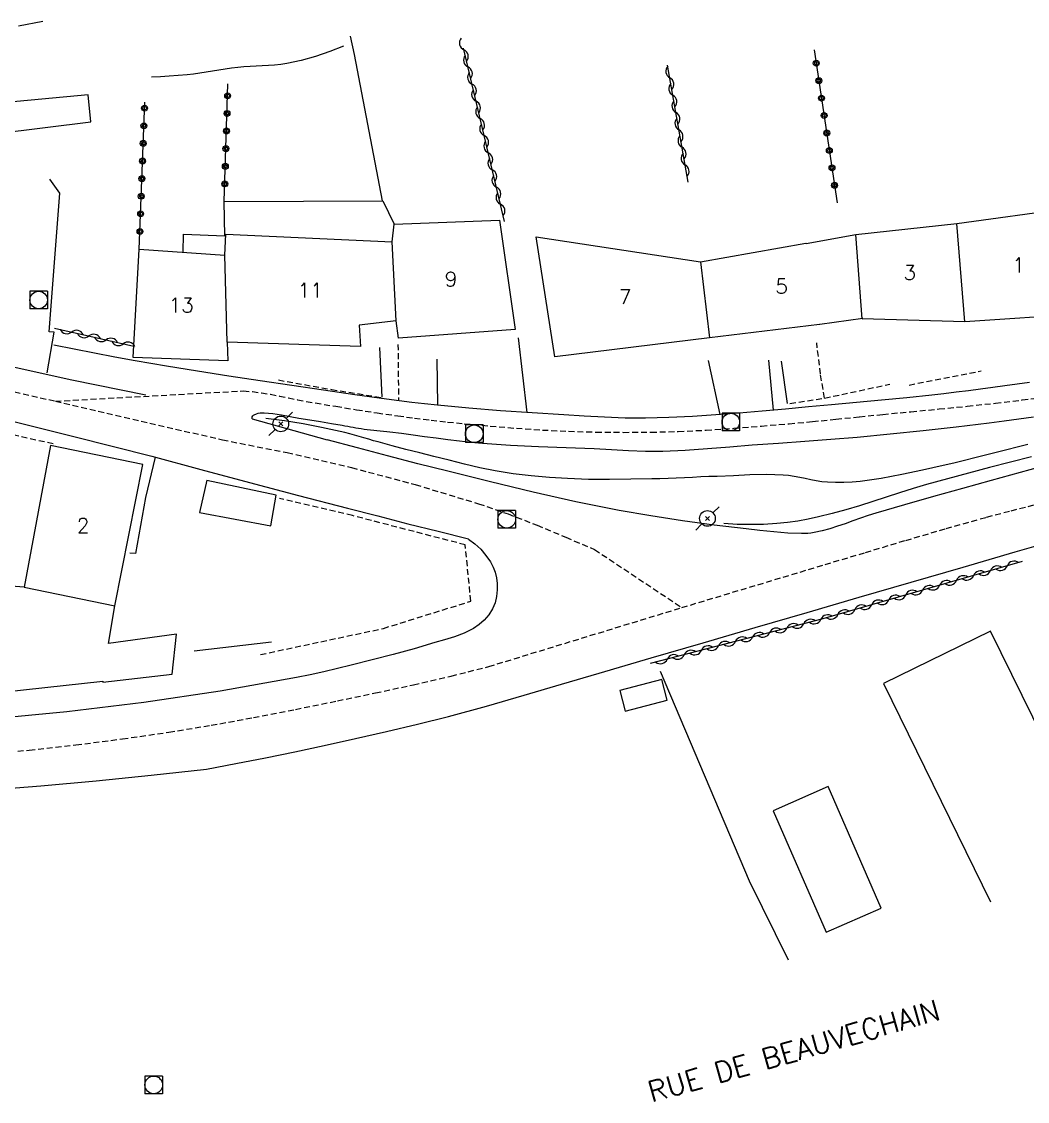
# Model space of a CAD drawing. Header units: millimetres. Extents: x 176000 to 177001, y 163000 to 164001.
# Drawn here: x 176779.9 to 176865.4, y 163004.9 to 163096.7 of the extents above; entities that cross this region are included whole.
import ezdxf
from ezdxf.enums import TextEntityAlignment as Align

# ---------------------------------------------------------------- set-up
doc = ezdxf.new("R2010")
doc.units = ezdxf.units.MM
doc.linetypes.add('DASHED', pattern=[0.75, 0.5, -0.25])
doc.layers.get('0').update_dxf_attribs({"linetype": 'CONTINUOUS'})
for name, color, linetype in [('W0001', 6, 'DASHED'), ('W0008', 7, 'CONTINUOUS'), ('W0014', 7, 'CONTINUOUS'), ('W0017', 7, 'CONTINUOUS'), ('W0101', 7, 'CONTINUOUS'), ('W0104', 1, 'CONTINUOUS'), ('W0112', 1, 'DASHED'), ('W0211', 2, 'CONTINUOUS'), ('W0214', 2, 'CONTINUOUS'), ('W0300', 7, 'CONTINUOUS'), ('W0310', 3, 'CONTINUOUS'), ('W0323', 7, 'CONTINUOUS'), ('W0330', 7, 'CONTINUOUS'), ('W0333', 7, 'CONTINUOUS'), ('W0420', 7, 'CONTINUOUS'), ('W0439', 7, 'CONTINUOUS'), ('W0473', 7, 'CONTINUOUS'), ('W0989', 7, 'CONTINUOUS'), ('W0991', 7, 'CONTINUOUS'), ('W1102', 7, 'CONTINUOUS')]:
    doc.layers.add(name, color=color, linetype=linetype)
doc.styles.get("Standard").update_dxf_attribs({"font": 'romans.shx', "width": 0.85})

# ---------------------------------------------------------------- blocks, each defined once
blk = doc.blocks.new('T420')
for p, q in [((0.75, 0.75), (-0.75, 0.75)), ((-0.75, 0.75), (-0.75, -0.75)), ((0.75, 0.75), (0.75, -0.75)), ((0.75, -0.75), (-0.75, -0.75))]:
    blk.add_line(p, q)
blk.add_ellipse((0, 0), major_axis=(-0.53, 0.53), ratio=1, start_param=3.926991, end_param=10.210176)
blk = doc.blocks.new('T473')
for p, q in [((0.500001, 0.500001), (1.000002, 1.000002)), ((-0.166667, 0.166667), (0.166667, -0.166667)), ((-0.166667, -0.166667), (0.166667, 0.166667)), ((-1.000002, -1.000002), (-0.500001, -0.500001))]:
    blk.add_line(p, q)
blk.add_ellipse((0, 0), major_axis=(0.471405, 0.471405), ratio=1, start_param=5.497787144, end_param=11.780972451)
blk = doc.blocks.new('t310o')
at = {"color": 0, "linetype": 'Continuous'}
for centre, start, end in [((-0.5, 0.375), 216.8699, 323.1304), ((0.5, -0.375), 36.8699, 143.1303)]:
    blk.add_arc(centre, 0.625, start, end, dxfattribs=at)
blk = doc.blocks.new('t323o')
at = {"color": 0, "linetype": 'Continuous'}
for radius in [0.25, 0.15]:
    blk.add_circle((0, 0), radius, dxfattribs=at)

msp = doc.modelspace()

# ---------------------------------------------------------------- linework, layer by layer
at = {"layer": 'W0001'}
for points in [[(176766.136, 163068.275), (176782.758, 163064.426)], [(176782.758, 163064.426), (176798.74, 163065.299), (176799.516, 163065.235), (176800.288, 163065.135), (176801.055, 163065.009), (176801.819, 163064.863), (176802.578, 163064.708), (176803.337, 163064.552), (176804.098, 163064.404), (176804.862, 163064.271), (176806.615, 163063.986), (176808.368, 163063.702), (176810.122, 163063.428), (176811.88, 163063.175), (176813.289, 163062.987), (176814.699, 163062.812), (176816.112, 163062.651), (176817.526, 163062.507), (176819.74, 163062.304), (176821.955, 163062.121), (176824.174, 163061.971), (176826.395, 163061.864), (176828.727, 163061.798), (176831.06, 163061.774), (176833.394, 163061.79), (176835.726, 163061.849), (176838.084, 163061.959), (176840.439, 163062.119), (176842.791, 163062.309), (176845.142, 163062.508), (176847.136, 163062.689), (176849.129, 163062.888), (176851.12, 163063.095), (176853.112, 163063.298), (176855.506, 163063.531), (176857.901, 163063.76), (176860.295, 163063.997), (176862.687, 163064.256), (176864.966, 163064.526), (176867.242, 163064.814)], [(176782.758, 163064.426), (176796.966, 163061.135), (176802.474, 163060.047), (176807.942, 163058.779), (176813.366, 163057.331), (176818.74, 163055.706), (176821.247, 163054.838), (176823.717, 163053.872), (176826.163, 163052.85), (176828.601, 163051.814), (176836.032, 163046.873)], [(176836.032, 163046.873), (176848.217, 163050.538), (176851.643, 163051.563), (176855.069, 163052.59), (176858.501, 163053.598), (176861.945, 163054.563), (176864.024, 163055.112), (176866.11, 163055.636), (176868.2, 163056.142), (176870.292, 163056.639), (176872.384, 163057.139), (176874.473, 163057.651), (176876.556, 163058.184), (176878.632, 163058.747), (176894.155, 163063.549)], [(176776.568, 163034.369), (176780.541, 163034.751), (176784.508, 163035.196), (176788.467, 163035.704), (176792.417, 163036.276), (176796.016, 163036.864), (176799.603, 163037.516), (176803.181, 163038.215), (176806.753, 163038.941), (176809.979, 163039.613), (176813.201, 163040.308), (176816.413, 163041.049), (176819.609, 163041.858), (176836.032, 163046.873)]]:
    msp.add_lwpolyline(points, dxfattribs=at)
at = {"layer": 'W0008'}
for points in [[(176865.576, 163066.012), (176864.538, 163065.877), (176863.501, 163065.738), (176862.464, 163065.597), (176861.427, 163065.456), (176860.389, 163065.317), (176859.351, 163065.182), (176858.313, 163065.053), (176857.273, 163064.931), (176855.146, 163064.705), (176853.017, 163064.503), (176850.887, 163064.311), (176848.757, 163064.117), (176846.793, 163063.932), (176844.83, 163063.746), (176842.865, 163063.569), (176840.899, 163063.414), (176838.913, 163063.268), (176836.925, 163063.129), (176834.935, 163063.022), (176832.942, 163062.974), (176831.201, 163062.993), (176829.462, 163063.063), (176827.725, 163063.161), (176825.989, 163063.265), (176823.299, 163063.431), (176820.611, 163063.617), (176817.924, 163063.829), (176815.24, 163064.075), (176814.159, 163064.19), (176813.08, 163064.319), (176812.002, 163064.458), (176810.925, 163064.6), (176808.234, 163064.967), (176805.545, 163065.351), (176802.858, 163065.748), (176800.172, 163066.153), (176797.515, 163066.559), (176794.859, 163066.971), (176792.205, 163067.399), (176789.556, 163067.852), (176787.823, 163068.165), (176786.094, 163068.493), (176784.366, 163068.834), (176782.642, 163069.19)], [(176799.494, 163062.919), (176799.484, 163063.009), (176799.504, 163063.095), (176799.549, 163063.17), (176799.612, 163063.229), (176799.669, 163063.262), (176799.73, 163063.288), (176799.791, 163063.311), (176799.85, 163063.339), (176800.01, 163063.401), (176800.178, 163063.426), (176800.345, 163063.428), (176800.508, 163063.426), (176801.257, 163063.377), (176801.998, 163063.259), (176802.733, 163063.114), (176803.465, 163062.983), (176804.387, 163062.836), (176805.308, 163062.685), (176806.229, 163062.532), (176807.15, 163062.377), (176807.382, 163062.337), (176807.614, 163062.296), (176807.846, 163062.253), (176808.077, 163062.211), (176808.309, 163062.17), (176808.541, 163062.13), (176808.774, 163062.092), (176809.007, 163062.057), (176809.281, 163062.02), (176809.556, 163061.986), (176809.831, 163061.956), (176810.106, 163061.927), (176810.382, 163061.899), (176810.657, 163061.87), (176810.932, 163061.841), (176811.207, 163061.81), (176812.191, 163061.69), (176813.175, 163061.563), (176814.158, 163061.431), (176815.141, 163061.299), (176816.124, 163061.172), (176817.109, 163061.052), (176818.095, 163060.944), (176819.083, 163060.851), (176821.454, 163060.683), (176823.829, 163060.57), (176826.204, 163060.482), (176828.578, 163060.389), (176830.033, 163060.317), (176831.488, 163060.238), (176832.946, 163060.181), (176834.404, 163060.174), (176836.31, 163060.247), (176838.213, 163060.388), (176840.112, 163060.554), (176842.011, 163060.707), (176844.243, 163060.865), (176846.475, 163061.02), (176848.707, 163061.185), (176850.937, 163061.374), (176853.749, 163061.643), (176856.559, 163061.935), (176859.366, 163062.25), (176862.171, 163062.586), (176863.425, 163062.747), (176864.678, 163062.918), (176865.929, 163063.096)], [(176799.494, 163062.919), (176805.881, 163061.135)], [(176867.26, 163059.027), (176864.8, 163058.353), (176862.34, 163057.678), (176859.881, 163056.999), (176857.425, 163056.312), (176854.972, 163055.611), (176852.524, 163054.895), (176851.868, 163054.69), (176851.217, 163054.468), (176850.57, 163054.238), (176849.923, 163054.007), (176849.27, 163053.783), (176848.612, 163053.577), (176847.946, 163053.396), (176847.271, 163053.248), (176847.007, 163053.207), (176846.741, 163053.184), (176846.475, 163053.173), (176846.209, 163053.171), (176845.026, 163053.21), (176843.846, 163053.304), (176842.67, 163053.429), (176841.497, 163053.564), (176838.785, 163053.891), (176836.078, 163054.257), (176833.377, 163054.669), (176830.685, 163055.14), (176827.027, 163055.876), (176823.387, 163056.7), (176819.761, 163057.573), (176816.138, 163058.46), (176813.567, 163059.102), (176811.001, 163059.767), (176808.44, 163060.447), (176805.881, 163061.135)], [(176790.963, 163059.739), (176795.118, 163058.616), (176799.276, 163057.505), (176803.437, 163056.407), (176807.602, 163055.321), (176810.17, 163054.66), (176812.739, 163054.007), (176815.311, 163053.361), (176817.884, 163052.723)], [(176795.607, 163033.134), (176798.117, 163033.608), (176800.624, 163034.102), (176803.126, 163034.616), (176805.625, 163035.149), (176808.276, 163035.732), (176810.924, 163036.331), (176813.565, 163036.958), (176816.198, 163037.622), (176819.41, 163038.495), (176822.607, 163039.42), (176825.798, 163040.367), (176828.991, 163041.303), (176833.415, 163042.586), (176837.838, 163043.873), (176842.26, 163045.164), (176846.681, 163046.455), (176851.103, 163047.746), (176855.525, 163049.035), (176859.949, 163050.32), (176864.374, 163051.599), (176868.54, 163052.804)], [(176722.803, 163034), (176725.633, 163033.265), (176728.483, 163032.613), (176731.351, 163032.044), (176734.235, 163031.56), (176737.215, 163031.154), (176740.205, 163030.84), (176743.203, 163030.607), (176746.204, 163030.44), (176749.907, 163030.332), (176753.61, 163030.327), (176757.313, 163030.39), (176761.013, 163030.486), (176764.966, 163030.626), (176768.918, 163030.818), (176772.866, 163031.056), (176776.812, 163031.333), (176781.518, 163031.709), (176786.219, 163032.135), (176790.916, 163032.61), (176795.607, 163033.134)]]:
    msp.add_lwpolyline(points, dxfattribs=at)
at = {"layer": 'W0014'}
for points in [[(176790.457, 163064.926), (176784.156, 163066.221), (176777.873, 163067.599)], [(176777.713, 163063.078), (176784.34, 163061.417), (176790.963, 163059.739)], [(176817.886, 163052.694), (176818.434, 163052.291), (176818.932, 163051.829), (176819.373, 163051.312), (176819.753, 163050.748), (176819.974, 163050.322), (176820.146, 163049.874), (176820.265, 163049.408), (176820.325, 163048.931), (176820.332, 163048.375), (176820.278, 163047.82), (176820.148, 163047.273), (176819.933, 163046.753), (176819.617, 163046.254), (176819.225, 163045.814), (176818.782, 163045.432), (176818.308, 163045.097), (176817.527, 163044.682), (176816.696, 163044.38), (176815.853, 163044.137), (176815.022, 163043.891), (176813.258, 163043.359), (176811.481, 163042.873), (176809.697, 163042.418), (176807.909, 163041.978), (176806.75, 163041.697), (176805.589, 163041.42), (176804.424, 163041.158), (176803.255, 163040.919)], [(176803.255, 163040.919), (176796.778, 163039.769), (176790.271, 163038.795), (176783.741, 163038), (176777.191, 163037.384)]]:
    msp.add_lwpolyline(points, dxfattribs=at)
at = {"layer": 'W0017'}
for points in [[(176782.053, 163066.826), (176782.65, 163070.281), (176782.245, 163070.32), (176783.135, 163082.109), (176782.275, 163083.302)], [(176822.888, 163063.464), (176822.131, 163069.824)], [(176810.545, 163064.753), (176810.347, 163068.978)], [(176815.271, 163064.072), (176815.211, 163067.987)], [(176839.281, 163063.279), (176838.292, 163067.87)], [(176843.829, 163063.671), (176843.422, 163067.911)], [(176844.998, 163064.221), (176844.507, 163067.827)], [(176791.232, 163059.668), (176790.431, 163056.234), (176789.585, 163051.474), (176789.094, 163051.509)]]:
    msp.add_lwpolyline(points, dxfattribs=at)
at = {"layer": 'W0101'}
for points in [[(176859.396, 163079.548), (176868.899, 163080.83), (176870.26, 163071.839)], [(176811.384, 163077.984), (176811.576, 163079.49), (176820.517, 163079.818), (176821.861, 163070.519), (176811.931, 163069.79), (176811.75, 163071.251)], [(176850.829, 163078.587), (176859.396, 163079.548)], [(176797.181, 163076.848), (176797.245, 163078.636), (176811.384, 163077.984)], [(176837.607, 163076.274), (176846.571, 163077.848), (176846.601, 163077.821), (176850.829, 163078.587)], [(176838.387, 163069.812), (176825.242, 163068.194), (176823.653, 163078.403), (176837.608, 163076.274), (176837.607, 163076.274)], [(176789.376, 163068.146), (176789.895, 163077.354), (176797.181, 163076.848)], [(176811.75, 163071.251), (176808.599, 163070.879), (176808.709, 163069.069), (176797.375, 163069.448)], [(176851.374, 163071.439), (176851.416, 163071.445), (176847.752, 163070.955), (176847.723, 163070.954), (176838.387, 163069.812)], [(176860.096, 163071.179), (176851.374, 163071.439)], [(176870.26, 163071.839), (176860.096, 163071.179)], [(176797.375, 163069.448), (176797.424, 163067.842)], [(176797.424, 163067.842), (176789.376, 163068.146)], [(176782.343, 163060.658), (176780.1, 163048.606)], [(176790.191, 163059.026), (176782.343, 163060.658)], [(176787.821, 163047.024), (176790.191, 163059.026)], [(176780.1, 163048.606), (176787.821, 163047.024)]]:
    msp.add_lwpolyline(points, dxfattribs=at)
at = {"layer": 'W0104'}
for points in [[(176768.031, 163082.529), (176777.66, 163082.188), (176777.748, 163087.185), (176785.778, 163088.171), (176785.549, 163090.47), (176768.547, 163088.898), (176768.358, 163086.928)], [(176793.623, 163077.095), (176793.644, 163078.621), (176797.163, 163078.491), (176797.119, 163081.398), (176810.617, 163081.451), (176811.576, 163079.49)], [(176795.632, 163057.714), (176795.002, 163054.95), (176801.072, 163053.825), (176801.536, 163056.423)], [(176801.536, 163056.423), (176795.634, 163057.685)], [(176780.1, 163048.606), (176778.273, 163048.754), (176776.903, 163039.53)], [(176792.695, 163041.207), (176793.055, 163044.621), (176787.275, 163043.803), (176787.821, 163047.024)], [(176872.184, 163024.703), (176862.283, 163044.876), (176853.169, 163040.403), (176862.271, 163021.859)], [(176776.903, 163039.53), (176786.789, 163040.622), (176786.793, 163040.536), (176792.695, 163041.207)]]:
    msp.add_lwpolyline(points, dxfattribs=at)
msp.add_lwpolyline([(176852.985, 163021.304), (176848.483, 163031.642), (176843.784, 163029.596), (176848.286, 163019.258)], close=True, dxfattribs=at)
at = {"layer": 'W0112'}
for points in [[(176848.169, 163064.685), (176847.817, 163066.737), (176847.497, 163069.372)], [(176811.89, 163069.249), (176811.937, 163064.47)], [(176855.347, 163065.799), (176861.484, 163066.996)], [(176801.725, 163066.227), (176806.225, 163065.421), (176810.547, 163064.725)], [(176845.223, 163064.236), (176848.169, 163064.685), (176853.702, 163065.869)], [(176782.567, 163060.788), (176764.794, 163064.827), (176764.038, 163062.417)], [(176800.208, 163042.876), (176810.648, 163045.1), (176818.089, 163047.416), (176817.612, 163052.204), (176808.026, 163054.693), (176801.827, 163056.143)]]:
    msp.add_lwpolyline(points, dxfattribs=at)
at = {"layer": 'W0211'}
for points in [[(176781.698, 163096.704), (176779.634, 163096.313)], [(176865.449, 163060.752), (176864.549, 163060.527), (176863.649, 163060.297), (176862.751, 163060.065), (176861.852, 163059.833), (176860.953, 163059.603), (176860.052, 163059.379), (176859.149, 163059.163), (176858.244, 163058.957), (176856.494, 163058.566), (176854.739, 163058.182), (176852.973, 163057.846), (176851.192, 163057.6), (176850.496, 163057.539), (176849.799, 163057.505), (176849.1, 163057.502), (176848.402, 163057.532), (176847.926, 163057.578), (176847.453, 163057.65), (176846.983, 163057.738), (176846.516, 163057.835), (176846.049, 163057.932), (176845.58, 163058.021), (176845.107, 163058.092), (176844.631, 163058.14), (176843.227, 163058.189), (176841.821, 163058.156), (176840.419, 163058.088), (176839.02, 163058.032), (176838.326, 163058.008), (176837.633, 163057.98), (176836.94, 163057.947), (176836.247, 163057.914), (176835.554, 163057.881), (176834.86, 163057.852), (176834.167, 163057.828), (176833.473, 163057.812), (176831.681, 163057.782), (176829.888, 163057.763), (176828.094, 163057.777), (176826.301, 163057.844), (176824.762, 163057.944), (176823.225, 163058.08), (176821.693, 163058.259), (176820.167, 163058.49), (176818.845, 163058.748), (176817.535, 163059.059), (176816.231, 163059.394), (176814.928, 163059.725), (176813.745, 163060.022), (176812.565, 163060.327), (176811.386, 163060.637), (176810.208, 163060.953), (176809.803, 163061.065), (176809.4, 163061.183), (176808.997, 163061.302), (176808.594, 163061.423), (176808.191, 163061.541), (176807.786, 163061.654), (176807.379, 163061.761), (176806.97, 163061.859), (176805.399, 163062.193), (176803.82, 163062.488), (176802.235, 163062.743), (176800.643, 163062.957)]]:
    msp.add_lwpolyline(points, dxfattribs=at)
at = {"layer": 'W0214'}
msp.add_lwpolyline([(176807.263, 163094.613), (176806.088, 163094.147), (176804.888, 163093.745), (176803.669, 163093.409), (176802.434, 163093.139), (176801.917, 163093.055), (176801.397, 163092.997), (176800.876, 163092.959), (176800.354, 163092.933), (176799.833, 163092.913), (176799.313, 163092.89), (176798.792, 163092.857), (176798.273, 163092.808), (176797.731, 163092.741), (176797.191, 163092.664), (176796.652, 163092.579), (176796.114, 163092.491), (176795.575, 163092.403), (176795.036, 163092.32), (176794.495, 163092.245), (176793.953, 163092.182), (176793.201, 163092.111), (176792.447, 163092.055), (176791.693, 163092.015), (176790.938, 163091.989)], dxfattribs=at)
at = {"layer": 'W0300'}
msp.add_lwpolyline([(176801.136, 163043.918), (176794.575, 163043.171)], dxfattribs=at)
at = {"layer": 'W0310'}
for points in [[(176820.951, 163079.714), (176817.46, 163094.444)], [(176836.562, 163083.058), (176834.82, 163092.994)], [(176782.686, 163070.64), (176789.429, 163069.095)], [(176864.963, 163050.786), (176848.019, 163045.917), (176833.331, 163042.105)]]:
    msp.add_lwpolyline(points, dxfattribs=at)
at = {"layer": 'W0323'}
for points in [[(176847.286, 163094.301), (176849.238, 163081.296)], [(176797.118, 163081.4), (176797.437, 163091.407)], [(176789.895, 163077.354), (176790.364, 163089.847)]]:
    msp.add_lwpolyline(points, dxfattribs=at)
at = {"layer": 'W0330'}
for points in [[(176810.585, 163081.453), (176808.194, 163093.901), (176807.841, 163095.471)], [(176834.194, 163041.455), (176841.761, 163023.624), (176845.054, 163016.919)]]:
    msp.add_lwpolyline(points, dxfattribs=at)
at = {"layer": 'W0333'}
msp.add_lwpolyline([(176865.748, 163059.692), (176863.962, 163059.232), (176862.177, 163058.772), (176860.393, 163058.306), (176858.612, 163057.828), (176856.835, 163057.335), (176855.686, 163056.997), (176854.543, 163056.639), (176853.404, 163056.27), (176852.267, 163055.899), (176851.125, 163055.534), (176849.978, 163055.186), (176848.823, 163054.865), (176847.658, 163054.578), (176846.78, 163054.391), (176845.896, 163054.232), (176845.006, 163054.105), (176844.112, 163054.015), (176842.983, 163053.948), (176841.852, 163053.926), (176840.72, 163053.948), (176839.591, 163054.014)], dxfattribs=at)
at = {"layer": 'W0439'}
msp.add_lwpolyline([(176834.321, 163040.75), (176830.763, 163039.821), (176831.219, 163038.074), (176834.777, 163039.003)], close=True, dxfattribs=at)
at = {"layer": 'W1102'}
for points in [[(176860.096, 163071.179), (176859.396, 163079.548)], [(176851.374, 163071.439), (176850.829, 163078.587)], [(176811.75, 163071.251), (176811.384, 163077.984)], [(176797.375, 163069.448), (176797.181, 163076.848)], [(176837.608, 163076.274), (176838.387, 163069.812)]]:
    msp.add_lwpolyline(points, dxfattribs=at)

# ---------------------------------------------------------------- block references
at = {"layer": 'W0310'}
for p, rotation in [((176817.492, 163094.31), 103.3334256688818), ((176817.838, 163092.85), 103.3334256688818), ((176818.184, 163091.391), 103.3334256688818), ((176835.008, 163091.923), 99.94517679199032), ((176835.267, 163090.445), 99.94517679199032), ((176818.53, 163089.931), 103.3334256688818), ((176835.526, 163088.968), 99.94517679199032), ((176818.875, 163088.471), 103.3334256688818), ((176819.221, 163087.012), 103.3334256688818), ((176835.785, 163087.49), 99.94517679199032), ((176836.044, 163086.013), 99.94517679199032), ((176819.567, 163085.552), 103.3334256688818), ((176819.913, 163084.093), 103.3334256688818), ((176836.303, 163084.535), 99.94517679199032), ((176820.259, 163082.633), 103.3334256688818), ((176820.605, 163081.174), 103.3334256688818), ((176784.148, 163070.305), 347.0947778117235), ((176785.61, 163069.97), 347.0947778117235), ((176787.072, 163069.635), 347.0947778117235), ((176788.534, 163069.3), 347.0947778117235), ((176860.826, 163049.597), 196.0324470627193), ((176862.268, 163050.012), 196.0324470627193), ((176863.709, 163050.426), 196.0324470627193), ((176857.943, 163048.769), 196.0324470627193), ((176859.384, 163049.183), 196.0324470627193), ((176855.059, 163047.94), 196.0324470627193), ((176856.501, 163048.354), 196.0324470627193), ((176852.176, 163047.112), 196.0324470627193), ((176853.618, 163047.526), 196.0324470627193), ((176847.85, 163045.873), 194.5490748036856), ((176849.293, 163046.283), 196.0324470627193), ((176850.735, 163046.697), 196.0324470627193), ((176844.946, 163045.12), 194.5490748036856), ((176846.398, 163045.496), 194.5490748036856), ((176842.042, 163044.366), 194.5490748036856), ((176843.494, 163044.743), 194.5490748036856), ((176837.687, 163043.235), 194.5490748036856), ((176839.139, 163043.612), 194.5490748036856), ((176840.59, 163043.989), 194.5490748036856), ((176834.783, 163042.482), 194.5490748036856), ((176836.235, 163042.859), 194.5490748036856)]:
    msp.add_blockref('t310o', p, dxfattribs=dict(at, rotation=rotation))
at = {"layer": 'W0323'}
for p, rotation in [((176847.457, 163093.163), 278.5359024656639), ((176847.679, 163091.68), 278.5359024656639), ((176797.405, 163090.395), 88.17416145009118), ((176847.902, 163090.196), 278.5359024656639), ((176790.345, 163089.346), 87.85006743271795), ((176797.357, 163088.896), 88.17416145009118), ((176848.125, 163088.713), 278.5359024656639), ((176790.289, 163087.847), 87.85006743271795), ((176797.309, 163087.397), 88.17416145009118), ((176848.347, 163087.23), 278.5359024656639), ((176790.233, 163086.348), 87.85006743271795), ((176797.261, 163085.898), 88.17416145009118), ((176848.57, 163085.746), 278.5359024656639), ((176790.176, 163084.849), 87.85006743271795), ((176797.214, 163084.398), 88.17416145009118), ((176848.793, 163084.263), 278.5359024656639), ((176790.12, 163083.35), 87.85006743271795), ((176797.166, 163082.899), 88.17416145009118), ((176849.015, 163082.779), 278.5359024656639), ((176790.064, 163081.851), 87.85006743271795), ((176790.008, 163080.352), 87.85006743271795), ((176789.951, 163078.853), 87.85006743271795)]:
    msp.add_blockref('t323o', p, dxfattribs=dict(at, rotation=rotation))
at = {"layer": 'W0420'}
for p in [(176781.34, 163073.027), (176840.193, 163062.655), (176818.374, 163061.651), (176821.14, 163054.376), (176791.124, 163006.28)]:
    msp.add_blockref('T420', p, dxfattribs=at)
at = {"layer": 'W0473'}
for p in [(176801.924, 163062.492), (176838.203, 163054.453)]:
    msp.add_blockref('T473', p, dxfattribs=at)

# ---------------------------------------------------------------- texts
at = {"layer": 'W0989'}
msp.add_text('RUE DE BEAUVECHAIN  ', height=1.75, rotation=16.0245, dxfattribs=at).set_placement((176833.455, 163004.794))
at = {"layer": 'W0991'}
for s, p in [('3', (176855.41, 163075.364)), ('1', (176864.661, 163076.005)), ('9', (176816.399, 163074.804)), ('11', (176804.434, 163073.853)), ('7', (176831.207, 163073.299)), ('5', (176844.511, 163074.199)), ('13', (176793.46, 163072.598)), ('2', (176785.121, 163053.841))]:
    msp.add_text(s, height=1.25, dxfattribs=at).set_placement(p, align=Align.MIDDLE_CENTER)

doc.saveas('drawing.dxf')
